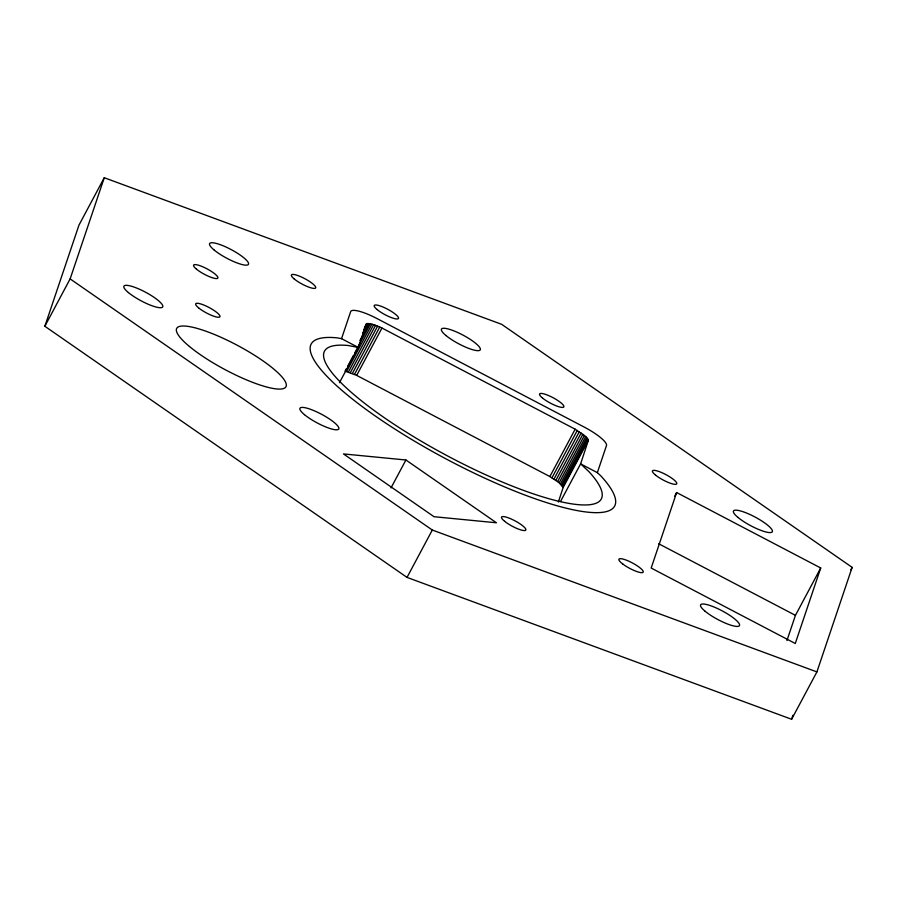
<?xml version="1.0" encoding="UTF-8"?>
<svg xmlns="http://www.w3.org/2000/svg" width="897" height="897" viewBox="0 0 897 897"><rect width="100%" height="100%" fill="white"/><g stroke="black" fill="none" stroke-linecap="round" stroke-linejoin="round"><path stroke-width="1.35" d="M558.36 502.017L563.137 487.542L588.421 440.18L585.741 436.536L575.168 429.203L381.965 328.033L373.69 324.636L367.86 323.503L366.391 323.918L364.44 327.562M588.421 440.18L580.606 463.872L560.502 501.513M44.85 326.261L78.981 225.091L104.265 177.729L501.67 324.322L852.15 567.364L816.909 671.909L791.614 719.271L407.025 577.399L44.85 326.261L70.134 278.9L104.265 177.729M341.544 338.685L350.671 311.607A27.515 6.055 28.1 0 1 376.987 318.558L584.07 426.994A27.515 6.055 28.1 0 1 606.484 445.551L597.346 472.641L600.9 475.948A171.989 37.809 28.1 0 1 450.675 461.35A171.989 37.809 28.1 0 1 337.16 337.844L341.544 338.685L358.284 347.453L339.481 382.671M676.63 492.543L651.177 568.048L795.269 643.497L820.721 567.992L676.63 492.543L674.69 496.187M786.949 640.525L795.437 615.353L820.721 567.992M791.614 719.271L792.959 715.301M366.391 323.918L358.284 347.453L348.227 345.513A156.852 34.478 28.1 0 0 451.752 458.154A156.852 34.478 28.1 0 0 588.757 471.463L580.606 463.872L597.346 472.641M363.745 329.704L366.985 323.638M362.668 333.224L367.86 323.503M359.91 340.546L368.981 323.548M346.354 368.678L345.065 371.111L356.681 375.395L549.872 476.554L559.145 482.754L563.137 487.542M347.655 366.256L353.485 355.324M354.786 352.891L370.349 323.75M346.634 371.47L371.93 324.109M348.406 371.986L373.69 324.636M350.323 372.659L375.608 325.297M352.364 373.455L377.648 326.093M354.494 374.374L379.779 327.013M356.681 375.395L381.965 328.033M391.002 487.923L405.915 459.993L496.456 522.783L434.013 516.706L343.473 453.927L405.915 459.993M407.025 577.399L432.309 530.037L816.909 671.909M549.872 476.554L575.168 429.203M551.991 477.787L577.276 430.425M554.01 479.043L579.294 431.681M555.893 480.299L581.178 432.937M557.62 481.543L582.904 434.182M559.145 482.754L584.429 435.393M560.457 483.898L585.741 436.536M561.533 484.974L586.817 437.613M562.341 485.95L587.625 438.588M562.879 486.813L588.163 439.452M850.849 569.797L852.15 567.364M658.734 543.773L795.437 615.353M70.134 278.9L432.309 530.037M738.007 517.446A22.01 4.844 28.1 0 0 771.319 532.437A22.01 4.844 28.1 0 0 749.365 514.239A22.01 4.844 28.1 0 0 738.007 517.446M199.302 308.433A13.758 3.027 28.1 0 0 219.653 317.022A13.758 3.027 28.1 0 0 204.46 305.305A13.758 3.027 28.1 0 0 199.302 308.433M445.966 335.523A22.01 4.844 28.1 0 0 479.278 350.514A22.01 4.844 28.1 0 0 457.324 332.327A22.01 4.844 28.1 0 0 445.966 335.523M196.421 269.122A13.758 3.027 28.1 0 0 217.242 278.496A13.758 3.027 28.1 0 0 203.518 267.127A13.758 3.027 28.1 0 0 196.421 269.122M214.148 250.016A22.01 4.844 28.1 0 0 247.46 265.007A22.01 4.844 28.1 0 0 225.506 246.81A22.01 4.844 28.1 0 0 214.148 250.016M655.528 475.085A13.758 3.027 28.1 0 0 676.226 484.223A13.758 3.027 28.1 0 0 662.031 472.73A13.758 3.027 28.1 0 0 655.528 475.085M377.043 309.51A13.758 3.027 28.1 0 0 397.853 318.883A13.758 3.027 28.1 0 0 384.14 307.514A13.758 3.027 28.1 0 0 377.043 309.51M542.472 397.999A13.758 3.027 28.1 0 0 563.26 407.316A13.758 3.027 28.1 0 0 549.413 395.913A13.758 3.027 28.1 0 0 542.472 397.999M294.25 278.978A13.758 3.027 28.1 0 0 315.06 288.341A13.758 3.027 28.1 0 0 301.347 276.971A13.758 3.027 28.1 0 0 294.25 278.978M622.944 564.146A13.758 3.027 28.1 0 0 643.026 572.353A13.758 3.027 28.1 0 0 627.205 560.502A13.758 3.027 28.1 0 0 622.944 564.146M304.475 414.661A22.01 4.844 28.1 0 0 337.788 429.652A22.01 4.844 28.1 0 0 315.834 411.465A22.01 4.844 28.1 0 0 304.475 414.661M504.619 521.303A13.758 3.027 28.1 0 0 525.306 530.441A13.758 3.027 28.1 0 0 511.122 518.948A13.758 3.027 28.1 0 0 504.619 521.303M128.428 292.579A22.01 4.844 28.1 0 0 161.74 307.57A22.01 4.844 28.1 0 0 139.786 289.383A22.01 4.844 28.1 0 0 128.428 292.579M189.469 346.5A61.915 13.612 28.1 0 0 283.149 388.659A61.915 13.612 28.1 0 0 221.413 337.496A61.915 13.612 28.1 0 0 189.469 346.5M705.154 611.283A22.01 4.844 28.1 0 0 738.466 626.274A22.01 4.844 28.1 0 0 716.512 608.076A22.01 4.844 28.1 0 0 705.154 611.283"/></g></svg>
